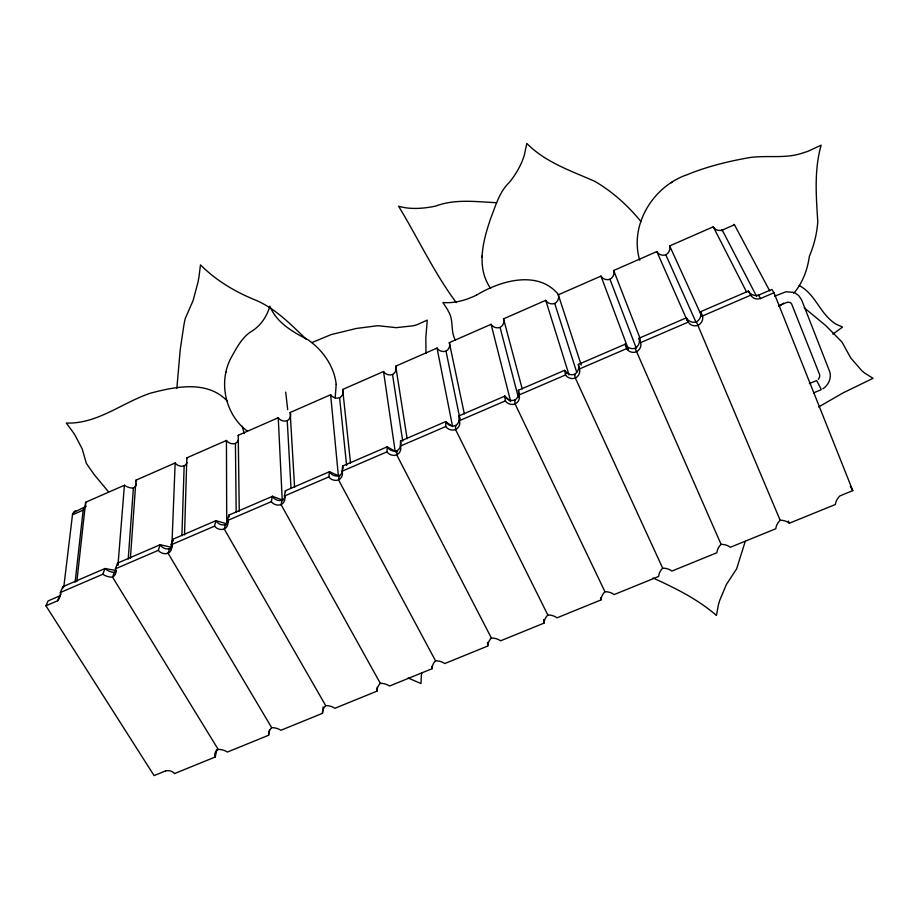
<?xml version="1.0" encoding="UTF-8"?>
<svg xmlns="http://www.w3.org/2000/svg" width="919" height="919" viewBox="0 0 919 919"><rect width="100%" height="100%" fill="white"/><g stroke="black" fill="none" stroke-linecap="round" stroke-linejoin="round"><path stroke-width="1.38" d="M490.62 288.394C475.904 267.257 483.061 240.939 490.585 218.688C495.594 206.005 499.235 191.933 509.413 182.318C515.065 175.368 519.752 167.603 522.945 159.217A56.438 2.573 -70.8 0 1 524.324 155.231L526.805 143.41C545.507 162.445 571.147 170.865 594.892 181.399C612.571 191.715 628.205 205.822 640.991 221.64M184.524 534.892L186.833 457.846L226.442 440.465A7.536 6.835 14.2 0 0 235.425 443.417A7.536 6.835 14.3 0 0 238.412 439.879M181.916 535.662L184.145 465.887A7.524 6.743 16.1 0 0 187.074 462.383M400.535 441.086L400.362 446.083L445.818 426.508L445.658 421.626L400.535 441.086A8.363 8.202 47.4 0 1 396.939 450.815A8.363 8.202 47.4 0 1 387.267 446.795L342.626 466.048L342.052 471.206A8.202 7.467 6.5 0 1 338.571 479.925A8.202 7.467 6.4 0 1 328.772 476.927L284.408 496.03A8.179 7.352 9.5 0 1 281.088 504.646M184.145 465.887A7.524 6.743 16.1 0 1 175.161 462.969L171.819 547.414L160.159 544.726L117.54 563.106L115.426 568.804A8.122 7.03 15.4 0 1 112.532 577.121L218.217 749.433A13.98 11.683 7.1 0 1 227.418 752.041L268.589 735.28A14.026 11.867 5.1 0 1 271.668 727.641L168.097 553.284A8.145 7.145 13.8 0 1 158.286 550.355M336.182 384.326C334.24 366.336 322.672 349.944 307.968 339.8C292.839 331.92 276.608 322.868 269.864 306.142C266.889 316.825 260.077 326.555 250.37 332.092C241.927 337.905 236.688 347.623 231.806 356.515C217.906 380.558 224.753 414.17 247.004 430.85M168.074 553.238A8.145 7.145 13.8 0 0 171.152 544.806L214.506 526.139A8.156 7.249 11.9 0 0 224.259 529.08L325.694 705.608A14.072 11.981 3.5 0 1 334.895 708.273L376.974 691.145L377.158 687.366M342.052 471.206L386.979 451.849L387.232 446.818L395.147 451.286A9.087 8.799 20.8 0 0 395.687 452.091M176.85 388.232L180.227 349.645L183.926 324.821L185.167 318.698L193.093 300.593L198.056 281.995A85.915 33.314 -86.7 0 1 198.895 277.515L200.491 264.844C216.011 280.49 235.287 291.955 255.631 300.134C275.803 308.669 290.944 324.683 306.486 339.398M130.395 558.35L135.966 480.177L175.161 462.969M128.223 559.062L133.393 488.115A7.513 6.651 17.5 0 0 136.46 483.934M793.683 293.379C802.586 283.018 807.514 269.726 809.363 256.298C814.016 245.247 817.037 233.472 817.761 221.49C816.175 196.023 814.05 170.176 821.149 145.156L807.927 151.325A95.76 15.623 -15.9 0 1 803.011 152.899C784.056 159.596 763.896 154.208 744.723 158.482C725.102 162.1 705.654 167.12 687.159 174.702C653.156 186.178 629.182 224.902 639.704 260.18M117.988 565.07L124.421 485.243A13.796 12.234 17.7 0 0 133.393 488.115M271.656 727.653A14.015 11.832 5.4 0 1 280.869 730.283L322.489 713.339L323.155 706.918M76.851 581.543L85.628 502.268L124.421 485.243M75.094 582.198L83.169 510.125A13.774 12.027 19 0 0 85.628 502.268M63.79 587.069L72.475 514.812L74.278 511.596A25.629 9.535 65.8 0 1 75.622 510.861M328.818 476.904L329.484 471.723A8.317 8.11 48.6 0 0 339.1 475.709A8.317 8.11 48.6 0 0 342.557 471.562M456.261 302.604C433.837 272.438 418.076 238.193 398.582 206.235C410.655 209.75 423.567 208.567 435.721 206.086C455.1 198.722 476.191 201.789 496.467 202.685M268.589 735.28L269.405 730.065M284.408 496.03L285.384 490.735L329.484 471.723L338.364 475.72A9.052 8.685 24.7 0 0 338.916 476.524M282.776 500.683A9.006 8.581 27.4 0 1 282.225 499.89L272.392 496.34L271.323 501.659L227.43 520.568A8.156 7.249 12 0 1 224.247 529.08L225.419 524.6L226.361 524.864M174.53 773.58L215.276 756.992L216.631 750.364A7.8 5.158 -5 0 1 216.356 749.812M225.81 372.609L225.982 371.793M335.159 398.053L336.182 384.487M227.43 520.568L228.797 515.134L272.392 496.34M214.506 526.139L215.954 520.671L226.717 523.784A8.972 8.466 29.2 0 0 227.257 524.565M745.229 541.394L736.624 568.827L726.343 584.587L719.588 600.727A78.563 21.137 -79.5 0 1 718.463 604.599L716.418 615.454C697.751 599.142 675.419 588.206 653.076 577.994M168.097 553.284L169.555 548.643A8.179 7.823 50 0 0 172.519 545.461M171.106 544.829L172.852 539.258L215.954 520.671A8.225 7.915 49.7 0 0 225.431 524.623A8.225 7.915 49.7 0 0 228.429 521.395M160.159 544.726L158.321 550.332L115.426 568.804M115.415 572.606L114.312 572.411L112.555 577.166A14.922 12.935 15.4 0 1 102.779 574.26L60.367 592.514L62.848 586.69L104.984 568.516L116.139 570.527M102.79 574.249L104.984 568.516A14.934 14.199 50.5 0 0 114.312 572.422M165.34 770.995L154.082 775.59L45.95 605.805L57.633 600.773L59.701 595.914A14.842 14.003 50.6 0 0 61.091 593.904M45.95 605.805L48.075 600.923L59.701 595.914M84.157 507.897L83.169 510.125L72.475 514.812L73.486 512.572L84.916 506.92A25.652 9.362 65.8 0 1 86.248 506.208M818.599 406.979L843.286 392.781L873.05 378.318L864.572 373.011A80.137 5.548 37.9 0 0 861.723 370.598L850.81 358.054L841.988 342.04L825.756 325.602L804.297 307.831M822.907 388.726C828.754 385.084 832.04 377.318 829.363 370.759L801.621 299.927L798.668 295.562L795.303 293.15M227.602 401.396C207.671 379.949 175.759 386.554 150.75 393.091C122.307 402.43 97.644 424.13 66.306 423.05L73.083 432.217A57.495 24.204 65.4 0 0 75.163 435.422L82.182 448.874L86.306 463.279L93.933 474.296L108.097 491.309M476.513 295.114C466.105 300.191 454.595 303.523 442.878 302.5L447.45 309.45A44.985 5.123 66.9 0 0 448.656 311.84C453.94 320.593 450.264 331.265 455.342 339.961M818.347 379.26L819.576 377.181L819.656 374.734L791.581 303.81L790.489 302.615L787.503 302.156L778.496 305.843M672.26 182.088L671.134 182.812M311.932 342.58L331.265 334.55L356.354 328.462L377.835 325.694L396.238 327.658L413.182 325.797A57.552 7.065 -15.3 0 0 417.008 324.729L427.255 320.111L425.83 337.721L425.991 353.482M779.059 306.406L783.654 303.109M832.878 334.114L842.585 327.061L835.853 324.074A79.264 2.516 32.4 0 0 833.43 322.385C819.449 312.127 815.05 293.804 799.139 285.499M476.674 295.033C500.2 280.743 538.132 269.566 558.453 294.597M239.25 511.182L238.239 435.296L278.25 417.731A7.547 6.938 11.8 0 0 287.245 420.707L291.024 488.357M287.245 420.707A7.547 6.927 11.9 0 0 290.174 412.493L330.622 394.745A7.57 7.03 8.5 0 0 339.605 397.766L346.624 465.6M339.605 397.766A7.57 7.03 8.6 0 0 342.672 389.461L383.545 371.517A7.593 7.122 4.2 0 0 392.528 374.573L402.729 441.154M392.528 374.573A7.593 7.111 4.3 0 0 395.721 366.176L437.03 348.048A7.628 7.203 -1.6 0 0 446.014 351.138L460.086 419.478M446.014 351.138A7.628 7.203 -1.4 0 0 449.334 342.638L491.091 324.315A7.674 7.272 -8.7 0 0 500.074 327.451L518.362 397.422M500.074 327.451A7.674 7.272 -8.5 0 0 503.532 318.859L545.737 300.329A7.731 7.341 -16.5 0 0 554.72 303.5L576.741 372.298M554.72 303.5A7.731 7.329 -16.3 0 0 558.315 294.815L600.98 276.091A7.811 7.386 -23.8 0 0 609.963 279.296L636.293 348.209M609.963 279.296A7.811 7.375 -23.6 0 0 613.697 270.508L656.821 251.576A7.903 7.421 -29.9 0 0 665.804 254.827L696.108 322.466M665.804 254.827A7.903 7.409 -29.8 0 0 669.675 245.936L713.282 226.798A8.007 7.444 -34.6 0 0 722.265 230.095L756.682 296.538M769.743 290.921L734.442 224.753L722.265 230.095A33.716 1.608 67 0 0 721.829 230.749M518.775 393.114A8.455 8.397 37.3 0 1 514.629 400.167L515.145 404.061L604.943 591.71A14.486 12.682 -10.6 0 0 601.026 599.912L557.052 617.821A14.359 12.544 -6.9 0 0 547.839 615.018L455.606 429.667L455.422 425.612A8.409 8.305 45 0 0 459.075 415.836L504.772 396.135L510.688 401.557L491.091 324.315M626.379 346.394L625.115 344.246L578.361 364.406L579.475 368.944A8.397 7.823 -14.2 0 1 575.374 378.111A8.409 7.823 -14.4 0 1 565.553 374.941L519.063 394.963L518.385 390.265L564.588 370.346A8.524 8.489 -5.8 0 0 574.513 374.389L574.915 374.883M748.342 291.116L700.462 311.759A8.719 8.593 -31.7 0 1 696.441 321.914L780.151 520.257A14.865 12.958 -19.6 0 1 789.364 523.221L835.371 504.497A15.072 13.05 -23 0 1 839.897 495.904L852.786 490.631L773.993 292.759L771.88 289.416L758.485 295.171A8.834 8.639 -33.5 0 1 748.376 291.093L750.731 295.183A8.708 7.961 -30.6 0 0 760.495 298.514L773.993 292.759M445.772 426.531A8.282 7.662 -2.4 0 0 455.594 429.621A8.282 7.662 -2.3 0 0 459.42 420.661L505.358 400.868A8.328 7.743 -8.1 0 0 515.134 404.015A8.328 7.743 -8 0 0 519.12 394.94M579.475 368.944L626.574 348.657L625.115 344.246M702.541 315.952A8.593 7.926 -25.9 0 1 698.038 325.372A8.593 7.926 -26 0 1 688.228 322.109L640.612 342.615L639.05 338.238L686.355 317.836A8.73 8.593 -31.8 0 0 696.43 321.926M750.731 295.183L702.484 315.964L700.462 311.759L701.691 315.286M774.625 296.159L786.055 291.748L793.602 292.403M809.34 383.579L816.658 380.558L820.541 387.979L821.253 389.667L813.614 392.873M339.869 476.019L339.1 475.674L338.594 479.971L435.537 660.807A14.21 12.303 -1.7 0 0 432.045 668.722L389.518 686.045A14.13 12.131 1.3 0 0 380.317 683.334L281.111 504.692L281.938 500.269A8.271 8.018 49.3 0 1 272.426 496.317M397.605 451.172L396.916 450.781L396.767 454.962L491.378 638.027A14.29 12.441 -4.5 0 0 487.748 646.034L444.739 663.552A14.199 12.28 -1.2 0 0 435.537 660.818M547.85 615.006A14.382 12.567 -7.5 0 0 544.071 623.105L500.579 640.819A14.267 12.418 -3.9 0 0 491.378 638.039M481.97 257.056L481.993 255.987M170.578 548.873L169.555 548.643A8.179 7.823 50 0 1 160.182 544.714M408.162 678.027L421.005 683.552L421.327 675.695A64.606 12.142 -89.3 0 0 421.844 672.616M451.436 425.738L445.658 421.626A8.409 8.305 44.9 0 0 455.433 425.646L456.019 426.037M515.122 400.615L514.606 400.133A8.455 8.409 36.8 0 1 504.807 396.112M567.023 373.309L564.588 370.346L565.599 374.918M758.485 295.171L760.518 298.56M850.328 486.312L852.786 490.631M635.42 348.841L635.098 348.278L721.082 544.347A14.715 12.877 -16.5 0 1 730.295 547.276L775.785 528.758A14.899 12.981 -20.1 0 1 780.151 520.269M640.233 340.421L639.05 338.238A8.616 8.547 -27.1 0 1 635.121 348.312A8.616 8.547 -27.4 0 1 625.138 344.234M713.282 226.798L746.71 292.288M788.341 521.073L789.352 523.233M721.093 544.358A14.75 12.889 -17.1 0 0 716.866 552.744L671.892 571.067A14.578 12.774 -13.2 0 0 662.679 568.172L575.397 378.157L574.501 374.355A8.512 8.489 -4.2 0 0 578.327 364.418M669.675 245.936L701.725 316.216M688.274 322.087L686.355 317.836L687.263 320.157M656.821 251.576L687.343 320.857M613.697 270.508L640.015 338.158M600.98 276.091L628.412 349.346M558.315 294.815L581.222 365.038M545.737 300.329L569.033 374.906M242.248 426.29L244.224 433.596M503.532 318.859L522.222 388.932M287.693 409.702L285.706 392.114M449.334 342.638L464.336 413.895M600.555 597.58L601.037 599.912M437.03 348.048L452.585 426.565M395.721 366.176L407.128 438.685M383.545 371.517L395.147 451.286M543.6 619.532L544.082 623.105M504.772 396.135L505.358 400.868M342.672 389.461L350.53 463.084M330.622 394.745L338.364 475.72M487.507 642.392L487.759 646.034M290.174 412.493L294.585 487.334M459.109 415.825L459.362 420.672M278.25 417.731L282.225 499.89M235.425 443.417L236.172 512.009M432.045 666.241L432.068 668.722M226.442 440.465L226.717 523.784M172.818 539.269A8.179 7.823 50 0 1 173.243 541.061M322.477 713.339A14.084 12.016 3.1 0 1 325.705 705.608M186.833 457.846A7.524 6.743 16.1 0 1 187.108 458.592M238.239 435.296A7.536 6.835 14.3 0 1 238.503 436.043M228.762 515.145A8.225 7.915 49.7 0 1 229.187 516.949M376.962 691.145A14.141 12.165 0.8 0 1 380.328 683.334M281.088 504.646A8.179 7.363 9.5 0 1 271.289 501.682M285.349 496.203A8.271 8.007 49.3 0 1 281.949 500.304M285.349 490.746A8.271 8.007 49.3 0 1 285.614 491.642M342.592 466.059A8.317 8.11 48.6 0 1 343.051 468.828M386.933 451.872A8.237 7.57 2.5 0 0 396.744 454.916A8.237 7.559 2.6 0 0 400.408 446.071M518.35 390.276A8.455 8.397 37.3 0 1 518.741 392.149M604.943 591.721A14.463 12.659 -10 0 1 614.156 594.57L658.636 576.466A14.612 12.797 -13.9 0 1 662.691 568.172M626.528 348.68A8.489 7.88 -20.5 0 0 636.35 351.897A8.489 7.88 -20.4 0 0 640.658 342.592M116.311 570.745A8.145 7.731 50.2 0 1 114.335 572.445M117.506 563.117A8.145 7.731 50.2 0 1 117.942 564.898M215.23 757.003A7.639 6.399 7.1 0 1 218.24 749.467M62.837 586.69A14.842 14.003 50.6 0 1 62.791 588.378M165.363 771.041A7.616 6.307 8.7 0 1 174.576 773.557M135.966 480.177A7.513 6.651 17.5 0 1 136.449 481.659M60.39 592.525A14.888 12.705 16.9 0 1 57.621 600.762M733.902 225.454A33.762 1.884 67 0 1 734.442 224.753"/></g></svg>
